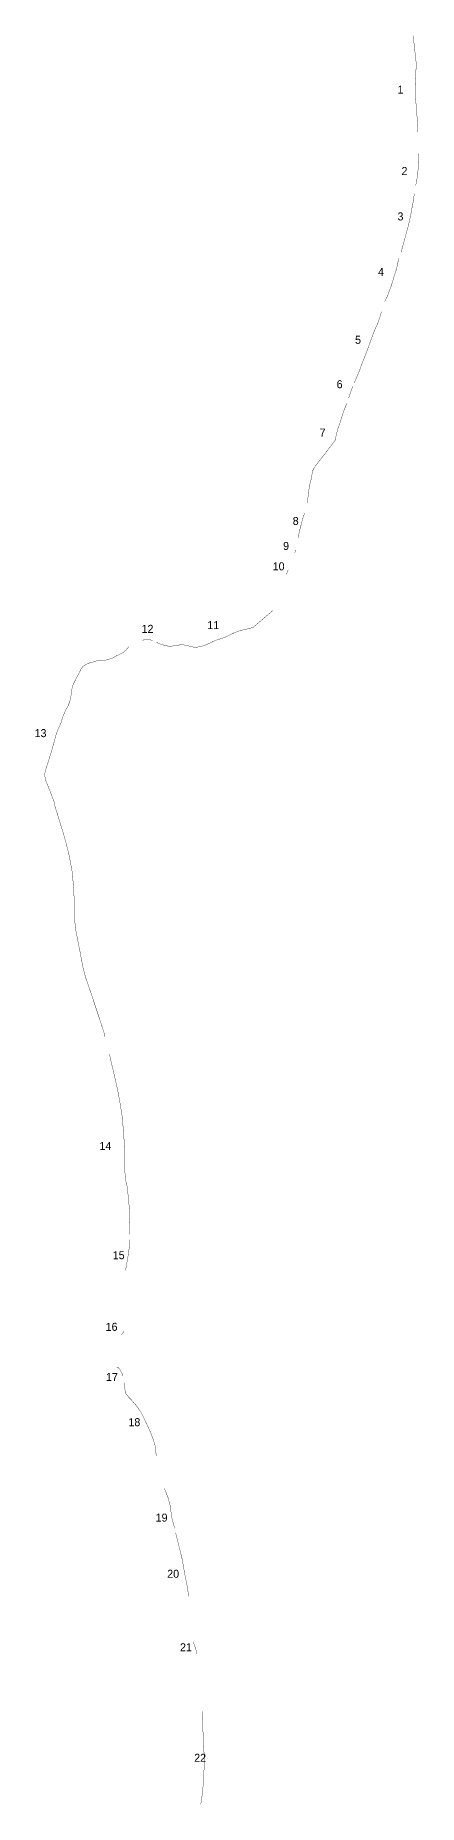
# Model space of a CAD drawing. Header units: metres. Extents: x 254121 to 340592, y 1776947 to 2227325.
# Drawn here: x 260189 to 263538, y 2211847 to 2227325 of the extents above; entities that cross this region are included whole.
import ezdxf

# ---------------------------------------------------------------- set-up
doc = ezdxf.new("R2010")
doc.units = ezdxf.units.M
doc.layers.add('NATURALLY PROTECTED', color=3, linetype='Continuous')

msp = doc.modelspace()

# ---------------------------------------------------------------- linework, layer by layer
at = {"layer": 'NATURALLY PROTECTED', "const_width": 3, "flags": 128}
for points in [[(263491, 2227323), (263519, 2227067), (263515, 2227018), (263514, 2226966), (263510, 2226905), (263508, 2226818), (263515, 2226739), (263520, 2226671), (263526, 2226598), (263531, 2226523), (263533, 2226478)], [(263536, 2226291), (263537, 2226239), (263534, 2226151), (263523, 2226059), (263513, 2226012)], [(263501, 2225941), (263491, 2225867), (263481, 2225818), (263470, 2225755), (263457, 2225695), (263445, 2225646), (263429, 2225588), (263407, 2225506), (263385, 2225428)], [(263365, 2225373), (263365, 2225372), (263358, 2225342), (263352, 2225312), (263346, 2225288), (263339, 2225261), (263324, 2225217), (263316, 2225185), (263310, 2225167), (263298, 2225130), (263286, 2225098), (263270, 2225055), (263264, 2225038), (263242, 2224996)], [(263214, 2224909), (263200, 2224860), (263182, 2224807), (263162, 2224765), (263139, 2224707), (263114, 2224639), (263091, 2224575), (263068, 2224513), (263046, 2224460), (263021, 2224390), (262991, 2224320), (262976, 2224284)], [(262963, 2224254), (262955, 2224234), (262943, 2224197), (262926, 2224151), (262926, 2224151)], [(262911, 2224106), (262888, 2224049), (262873, 2224006), (262853, 2223938), (262831, 2223879), (262818, 2223825), (262809, 2223782), (262758, 2223715), (262641, 2223563), (262624, 2223538), (262613, 2223517), (262611, 2223511), (262610, 2223504), (262599, 2223441), (262589, 2223403), (262583, 2223375), (262580, 2223351), (262577, 2223324), (262567, 2223249), (262563, 2223234)], [(262543, 2223148), (262539, 2223136), (262526, 2223100), (262523, 2223085), (262518, 2223071), (262510, 2223038), (262502, 2223006), (262494, 2222973), (262486, 2222931), (262485, 2222929)], [(262463, 2222824), (262457, 2222798), (262457, 2222797)], [(262400, 2222652), (262394, 2222639), (262385, 2222617), (262383, 2222611)], [(262266, 2222295), (262167, 2222210), (262091, 2222145), (262050, 2222134), (262013, 2222126), (261963, 2222113), (261928, 2222099), (261858, 2222065), (261840, 2222057), (261813, 2222048), (261768, 2222034), (261723, 2222013), (261682, 2221994), (261646, 2221981), (261592, 2221971), (261569, 2221974), (261544, 2221980), (261518, 2221987), (261498, 2221991), (261472, 2221994), (261453, 2221993), (261424, 2221988), (261401, 2221985), (261368, 2221980), (261348, 2221982), (261304, 2221993), (261265, 2222006), (261245, 2222017)], [(261004, 2221976), (260981, 2221947), (260946, 2221920), (260898, 2221897), (260864, 2221878), (260818, 2221863), (260797, 2221857), (260794, 2221857), (260782, 2221856), (260770, 2221856), (260762, 2221855), (260755, 2221856), (260747, 2221859), (260738, 2221859), (260730, 2221855), (260713, 2221848), (260692, 2221842), (260657, 2221833), (260640, 2221826), (260619, 2221814), (260600, 2221799), (260588, 2221783), (260572, 2221747), (260551, 2221711), (260515, 2221637), (260504, 2221589), (260498, 2221525), (260477, 2221463), (260453, 2221422), (260427, 2221359), (260411, 2221304), (260385, 2221251), (260371, 2221212), (260355, 2221151), (260331, 2221066), (260285, 2220918), (260275, 2220896), (260272, 2220866), (260272, 2220842), (260277, 2220816), (260283, 2220795), (260299, 2220759), (260350, 2220628), (260362, 2220574), (260384, 2220505), (260408, 2220426), (260437, 2220330), (260461, 2220246), (260484, 2220151), (260494, 2220096), (260508, 2220023), (260514, 2219973), (260525, 2219842), (260528, 2219749), (260528, 2219693), (260529, 2219631), (260539, 2219513), (260562, 2219394), (260580, 2219305), (260604, 2219174), (260627, 2219087), (260678, 2218938), (260707, 2218850), (260746, 2218733), (260792, 2218589), (260798, 2218564)], [(261215, 2222033), (261195, 2222036), (261164, 2222037), (261124, 2222035)], [(260836, 2218415), (260848, 2218358), (260876, 2218239), (260905, 2218112), (260922, 2218024), (260945, 2217887), (260955, 2217783), (260965, 2217649), (260969, 2217533), (260968, 2217413), (260978, 2217309), (260991, 2217253), (261003, 2217145), (261015, 2217006), (261011, 2216875), (261011, 2216836)], [(261011, 2216790), (261012, 2216737), (260995, 2216619), (260977, 2216522)], [(260964, 2215989), (260963, 2215987), (260938, 2215955)], [(260899, 2215676), (260904, 2215674), (260909, 2215672), (260916, 2215667), (260929, 2215651), (260950, 2215611), (260955, 2215598)], [(260964, 2215538), (260976, 2215449), (260988, 2215434), (261002, 2215414), (261029, 2215387), (261072, 2215337), (261108, 2215288), (261144, 2215216), (261197, 2215101), (261220, 2215038), (261238, 2214980), (261245, 2214897)], [(261316, 2214613), (261347, 2214538), (261367, 2214463), (261380, 2214365), (261390, 2214323), (261407, 2214263)], [(261415, 2214225), (261472, 2213994), (261496, 2213857), (261519, 2213742), (261528, 2213671)], [(261568, 2213274), (261589, 2213213), (261594, 2213196), (261599, 2213165)], [(261652, 2212662), (261653, 2212652), (261651, 2212600), (261651, 2212560), (261653, 2212508), (261656, 2212432), (261659, 2212366), (261663, 2212298), (261665, 2212238), (261664, 2212177), (261661, 2212114), (261658, 2212060), (261653, 2211991), (261646, 2211926), (261639, 2211882), (261635, 2211849)]]:
    msp.add_lwpolyline(points, dxfattribs=at)

# ---------------------------------------------------------------- texts
at = {"char_height": 70, "attachment_point": 1}
for s, insert in [('1', (263354, 2226885)), ('2', (263389, 2226173)), ('3', (263354, 2225776)), ('4', (263184, 2225291)), ('5', (262983, 2224697)), ('6', (262822, 2224308)), ('7', (262673, 2223885)), ('8', (262438, 2223112)), ('9', (262354, 2222893)), ('10', (262263, 2222715)), ('12', (261117, 2222168)), ('11', (261692, 2222201)), ('13', (260182, 2221256)), ('14', (260749, 2217645)), ('15', (260865, 2216689)), ('16', (260803, 2216062)), ('17', (260806, 2215623)), ('18', (261002, 2215228)), ('19', (261240, 2214393)), ('20', (261341, 2213902)), ('21', (261453, 2213259)), ('22', (261577, 2212292))]:
    msp.add_mtext_dynamic_manual_height_columns(s, width=95.17, gutter_width=1, heights=[0], dxfattribs=dict(at, insert=insert))

doc.saveas('drawing.dxf')
